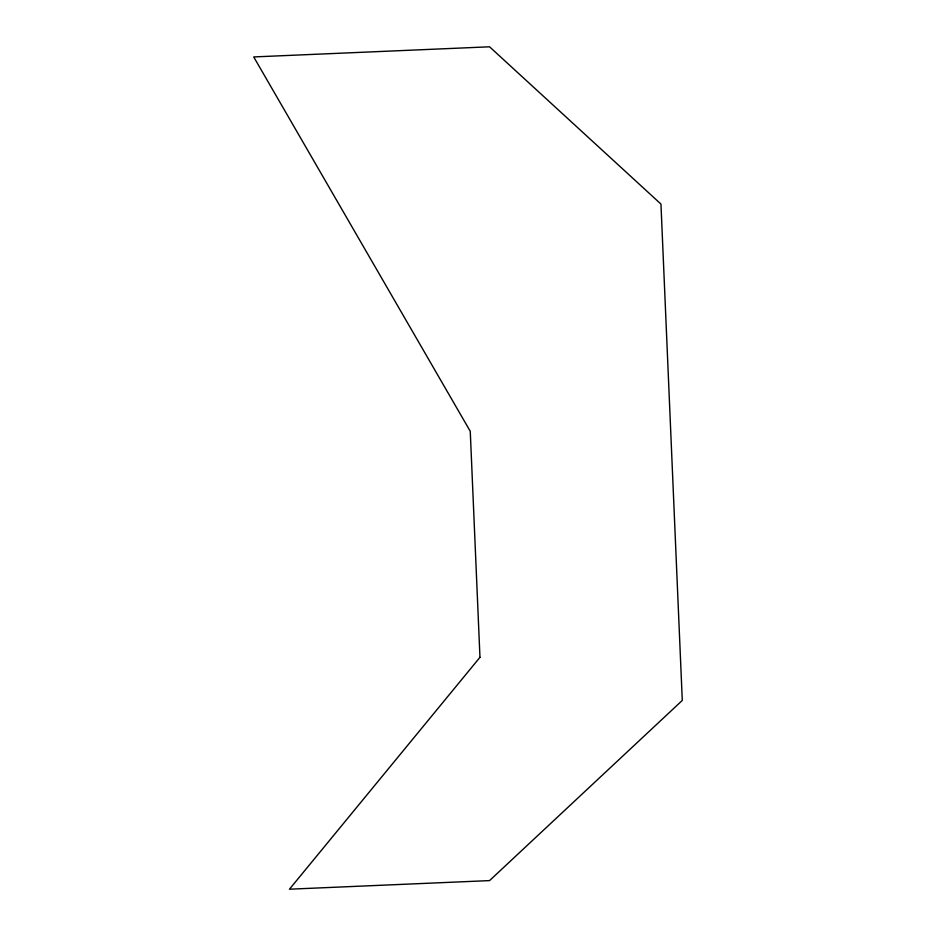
<?xml version="1.0" encoding="UTF-8"?>
<svg xmlns="http://www.w3.org/2000/svg" width="936" height="936" viewBox="0 0 936 936"><rect width="100%" height="100%" fill="white"/><g stroke="black" fill="none" stroke-linecap="round" stroke-linejoin="round"><path stroke-width="1.4" d="M479.969 657.306L289.47 889.2L489.563 880.6L682.285 700.432L660.956 204.071L489.563 46.8L253.714 56.932L470.258 431.285L479.969 657.306"/></g></svg>
